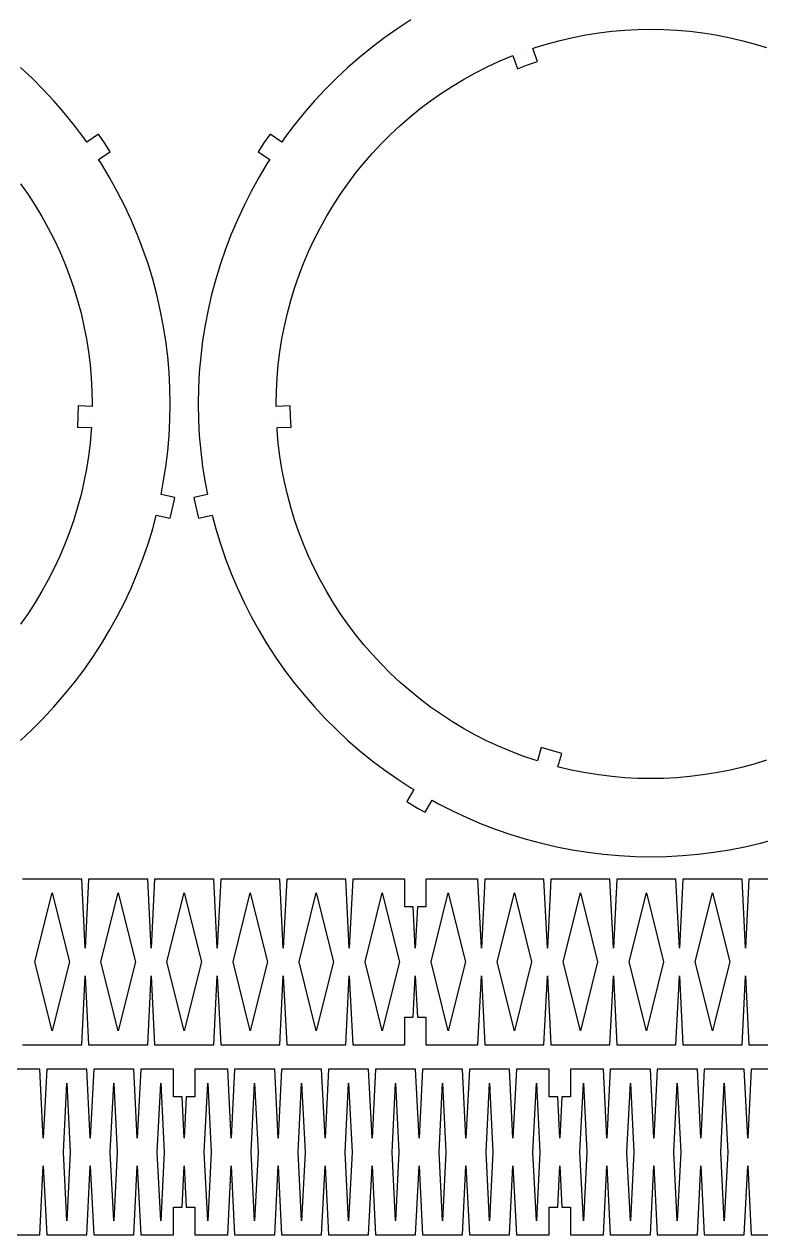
# Model space of a CAD drawing. Header units: metres. Extents: x -310 to 310, y -196 to 260.
# Drawn here: x -37.7 to 135.9, y -195.8 to 89.5 of the extents above; entities that cross this region are included whole.
import ezdxf

# ---------------------------------------------------------------- set-up
doc = ezdxf.new("R2010")
doc.units = ezdxf.units.M

msp = doc.modelspace()

# ---------------------------------------------------------------- linework, layer by layer
for p, q in [((50.3341, 88.4583), (47.2833, 86.3221)), ((53.4576, 90.4867), (50.3341, 88.4583)), ((47.2833, 86.3221), (44.3089, 84.0807)), ((85.6612, 84.8794), (88.6383, 85.6771)), ((88.6383, 85.6771), (91.6414, 86.3704)), ((91.6414, 86.3704), (94.6669, 86.9585)), ((94.6669, 86.9585), (97.711, 87.4407)), ((97.711, 87.4407), (100.77, 87.8163)), ((100.77, 87.8163), (103.841, 88.0849)), ((103.841, 88.0849), (106.918, 88.2462)), ((106.918, 88.2462), (110, 88.3)), ((110, 88.3), (113.082, 88.2462)), ((113.082, 88.2462), (116.159, 88.0849)), ((116.159, 88.0849), (119.23, 87.8163)), ((119.23, 87.8163), (122.289, 87.4407)), ((122.289, 87.4407), (125.333, 86.9585)), ((125.333, 86.9585), (128.359, 86.3704)), ((128.359, 86.3704), (131.362, 85.6771)), ((131.362, 85.6771), (134.339, 84.8794)), ((44.3089, 84.0807), (41.4146, 81.7369)), ((79.7996, 82.9749), (79.7996, 82.9749)), ((79.7996, 82.9749), (79.7996, 82.9749)), ((79.7996, 82.9749), (79.7996, 82.9749)), ((82.1638, 83.7889), (82.7138, 83.9783)), ((83.2924, 80.6879), (82.1638, 83.7889)), ((82.7138, 83.9783), (85.6612, 84.8794)), ((134.339, 84.8794), (137.286, 83.9783)), ((41.4146, 81.7369), (38.6038, 79.2936)), ((71.2918, 79.3635), (74.0852, 80.6661)), ((74.0852, 80.6661), (76.9222, 81.8703)), ((76.9222, 81.8703), (77.4653, 82.0788)), ((77.4653, 82.0788), (78.594, 78.9778)), ((80.9283, 79.8739), (83.2924, 80.6879)), ((-35.88, 76.7536), (-38.6038, 79.2936)), ((38.6038, 79.2936), (35.88, 76.7536)), ((65.85, 76.47), (68.5457, 77.9643)), ((68.5457, 77.9643), (71.2918, 79.3635)), ((78.594, 78.9778), (80.9283, 79.8739)), ((-33.2464, 74.12), (-35.88, 76.7536)), ((35.88, 76.7536), (33.2464, 74.12)), ((60.6233, 73.204), (63.2081, 74.8826)), ((63.2081, 74.8826), (65.85, 76.47)), ((-30.7064, 71.3962), (-33.2464, 74.12)), ((-28.2631, 68.5854), (-30.7064, 71.3962)), ((30.7064, 71.3962), (28.2631, 68.5854)), ((33.2464, 74.12), (30.7064, 71.3962)), ((55.6371, 69.5813), (58.0986, 71.4362)), ((58.0986, 71.4362), (60.6233, 73.204)), ((-25.9193, 65.6911), (-28.2631, 68.5854)), ((28.2631, 68.5854), (25.9193, 65.6911)), ((53.2419, 67.6417), (55.6371, 69.5813)), ((-23.6779, 62.7167), (-25.9193, 65.6911)), ((25.9193, 65.6911), (23.6779, 62.7167)), ((48.6617, 63.5177), (50.9158, 65.6197)), ((50.9158, 65.6197), (53.2419, 67.6417)), ((-20.24, 63.5594), (-22.9759, 61.7141)), ((-18.8059, 61.5112), (-20.24, 63.5594)), ((20.24, 63.5594), (18.8059, 61.5112)), ((22.9759, 61.7141), (20.24, 63.5594)), ((46.4823, 61.3383), (48.6617, 63.5177)), ((-22.9759, 61.7141), (-23.6779, 62.7167)), ((-17.4441, 59.4142), (-18.8059, 61.5112)), ((18.8059, 61.5112), (17.4441, 59.4142)), ((23.6779, 62.7167), (22.9759, 61.7141)), ((44.3803, 59.0842), (46.4823, 61.3383)), ((-20.1799, 57.5689), (-17.4441, 59.4142)), ((-19.5133, 56.5424), (-20.1799, 57.5689)), ((17.4441, 59.4142), (20.1799, 57.5689)), ((20.1799, 57.5689), (19.5133, 56.5424)), ((42.3583, 56.7581), (44.3803, 59.0842)), ((-17.5951, 53.35), (-19.5133, 56.5424)), ((19.5133, 56.5424), (17.5951, 53.35)), ((38.5638, 51.9014), (40.4187, 54.3629)), ((40.4187, 54.3629), (42.3583, 56.7581)), ((-38.5638, 51.9014), (-36.796, 49.3767)), ((-15.7895, 50.0926), (-17.5951, 53.35)), ((17.5951, 53.35), (15.7895, 50.0926)), ((36.796, 49.3767), (38.5638, 51.9014)), ((-36.796, 49.3767), (-35.1174, 46.7919)), ((-14.0987, 46.7742), (-15.7895, 50.0926)), ((15.7895, 50.0926), (14.0987, 46.7742)), ((35.1174, 46.7919), (36.796, 49.3767)), ((-35.1174, 46.7919), (-33.53, 44.15)), ((-12.5247, 43.3988), (-14.0987, 46.7742)), ((14.0987, 46.7742), (12.5247, 43.3988)), ((33.53, 44.15), (35.1174, 46.7919)), ((-33.53, 44.15), (-32.0357, 41.4543)), ((-11.0695, 39.9705), (-12.5247, 43.3988)), ((12.5247, 43.3988), (11.0695, 39.9705)), ((32.0357, 41.4543), (33.53, 44.15)), ((-32.0357, 41.4543), (-30.6365, 38.7082)), ((-9.7348, 36.4935), (-11.0695, 39.9705)), ((11.0695, 39.9705), (9.7348, 36.4935)), ((30.6365, 38.7082), (32.0357, 41.4543)), ((-30.6365, 38.7082), (-29.3339, 35.9148)), ((29.3339, 35.9148), (30.6365, 38.7082)), ((-29.3339, 35.9148), (-28.1297, 33.0778)), ((-8.5223, 32.9721), (-9.7348, 36.4935)), ((9.7348, 36.4935), (8.5223, 32.9721)), ((28.1297, 33.0778), (29.3339, 35.9148)), ((-28.1297, 33.0778), (-27.0251, 30.2004)), ((-7.4334, 29.4105), (-8.5223, 32.9721)), ((8.5223, 32.9721), (7.4334, 29.4105)), ((27.0251, 30.2004), (28.1297, 33.0778)), ((-27.0251, 30.2004), (-26.0217, 27.2862)), ((-6.4695, 25.8131), (-7.4334, 29.4105)), ((7.4334, 29.4105), (6.4695, 25.8131)), ((26.0217, 27.2862), (27.0251, 30.2004)), ((-26.0217, 27.2862), (-25.1206, 24.3388)), ((-5.6316, 22.1842), (-6.4695, 25.8131)), ((6.4695, 25.8131), (5.6316, 22.1842)), ((25.1206, 24.3388), (26.0217, 27.2862)), ((-25.1206, 24.3388), (-24.3229, 21.3617)), ((24.3229, 21.3617), (25.1206, 24.3388)), ((-24.3229, 21.3617), (-23.6296, 18.3586)), ((-4.921, 18.5283), (-5.6316, 22.1842)), ((5.6316, 22.1842), (4.921, 18.5283)), ((23.6296, 18.3586), (24.3229, 21.3617)), ((-23.6296, 18.3586), (-23.0415, 15.3331)), ((-4.3384, 14.8498), (-4.921, 18.5283)), ((4.921, 18.5283), (4.3384, 14.8498)), ((23.0415, 15.3331), (23.6296, 18.3586)), ((-23.0415, 15.3331), (-22.5593, 12.289)), ((-3.8845, 11.1532), (-4.3384, 14.8498)), ((4.3384, 14.8498), (3.8845, 11.1532)), ((22.5593, 12.289), (23.0415, 15.3331)), ((-22.5593, 12.289), (-22.1837, 9.2299)), ((22.1837, 9.2299), (22.5593, 12.289)), ((-22.1837, 9.2299), (-21.9151, 6.1595)), ((-3.5599, 7.443), (-3.8845, 11.1532)), ((3.8845, 11.1532), (3.5599, 7.443)), ((21.9151, 6.1595), (22.1837, 9.2299)), ((-21.9151, 6.1595), (-21.7538, 3.0816)), ((-3.365, 3.7238), (-3.5599, 7.443)), ((3.5599, 7.443), (3.365, 3.7238)), ((21.7538, 3.0816), (21.9151, 6.1595)), ((-21.7538, 3.0816), (-21.7, 0)), ((-3.3, 0), (-3.365, 3.7238)), ((3.365, 3.7238), (3.3, 0)), ((21.7, 0), (21.7538, 3.0816)), ((-21.7, 0), (-21.7102, -0.5816)), ((-3.365, -3.7238), (-3.3, 0)), ((3.3, 0), (3.365, -3.7238)), ((21.7102, -0.5816), (21.7, 0)), ((-25.0081, -0.4665), (-25.0518, -2.9665)), ((-21.7102, -0.5816), (-25.0081, -0.4665)), ((25.0081, -0.4665), (21.7102, -0.5816)), ((25.0518, -2.9665), (25.0081, -0.4665)), ((-25.0518, -2.9665), (-25.1826, -5.4634)), ((-25.1826, -5.4634), (-21.8847, -5.5786)), ((-21.8847, -5.5786), (-21.9151, -6.1595)), ((-21.7538, -3.0816), (-21.7538, -3.0816)), ((-21.7538, -3.0816), (-21.7538, -3.0816)), ((-21.7538, -3.0816), (-21.7538, -3.0816)), ((-3.5599, -7.443), (-3.365, -3.7238)), ((3.365, -3.7238), (3.5599, -7.443)), ((21.7538, -3.0816), (21.7538, -3.0816)), ((21.7538, -3.0816), (21.7538, -3.0816)), ((21.7538, -3.0816), (21.7538, -3.0816)), ((21.8847, -5.5786), (25.1826, -5.4634)), ((21.9151, -6.1595), (21.8847, -5.5786)), ((25.1826, -5.4634), (25.0518, -2.9665)), ((-21.9151, -6.1595), (-22.1837, -9.2299)), ((-3.8845, -11.1532), (-3.5599, -7.443)), ((3.5599, -7.443), (3.8845, -11.1532)), ((22.1837, -9.2299), (21.9151, -6.1595)), ((-22.1837, -9.2299), (-22.5593, -12.289)), ((-4.3384, -14.8498), (-3.8845, -11.1532)), ((3.8845, -11.1532), (4.3384, -14.8498)), ((22.5593, -12.289), (22.1837, -9.2299)), ((-22.5593, -12.289), (-23.0415, -15.3331)), ((23.0415, -15.3331), (22.5593, -12.289)), ((-23.0415, -15.3331), (-23.6296, -18.3586)), ((-4.921, -18.5283), (-4.3384, -14.8498)), ((4.3384, -14.8498), (4.921, -18.5283)), ((23.6296, -18.3586), (23.0415, -15.3331)), ((-23.6296, -18.3586), (-24.3229, -21.3617)), ((-5.466, -21.3319), (-4.921, -18.5283)), ((4.921, -18.5283), (5.466, -21.3319)), ((24.3229, -21.3617), (23.6296, -18.3586)), ((-24.3229, -21.3617), (-25.1206, -24.3388)), ((-2.2477, -22.0676), (-5.466, -21.3319)), ((-2.4038, -22.8703), (-2.2477, -22.0676)), ((5.466, -21.3319), (2.2477, -22.0676)), ((2.2477, -22.0676), (2.4038, -22.8703)), ((25.1206, -24.3388), (24.3229, -21.3617)), ((-25.1206, -24.3388), (-26.0217, -27.2862)), ((-3.2675, -26.6114), (-2.4038, -22.8703)), ((2.4038, -22.8703), (3.2675, -26.6114)), ((26.0217, -27.2862), (25.1206, -24.3388)), ((-26.0217, -27.2862), (-27.0251, -30.2004)), ((-7.4334, -29.4105), (-6.5751, -26.2073)), ((-6.5751, -26.2073), (-3.3563, -26.9431)), ((-3.3563, -26.9431), (-3.2675, -26.6114)), ((3.2675, -26.6114), (3.3563, -26.9431)), ((3.3563, -26.9431), (6.5751, -26.2073)), ((6.5751, -26.2073), (7.4334, -29.4105)), ((27.0251, -30.2004), (26.0217, -27.2862)), ((-27.0251, -30.2004), (-28.1297, -33.0778)), ((-8.5223, -32.9721), (-7.4334, -29.4105)), ((7.4334, -29.4105), (8.5223, -32.9721)), ((28.1297, -33.0778), (27.0251, -30.2004)), ((-28.1297, -33.0778), (-29.3339, -35.9148)), ((-9.7348, -36.4935), (-8.5223, -32.9721)), ((8.5223, -32.9721), (9.7348, -36.4935)), ((29.3339, -35.9148), (28.1297, -33.0778)), ((-29.3339, -35.9148), (-30.6365, -38.7082)), ((-11.0695, -39.9705), (-9.7348, -36.4935)), ((9.7348, -36.4935), (11.0695, -39.9705)), ((30.6365, -38.7082), (29.3339, -35.9148)), ((-30.6365, -38.7082), (-32.0357, -41.4543)), ((32.0357, -41.4543), (30.6365, -38.7082)), ((-32.0357, -41.4543), (-33.53, -44.15)), ((-12.5247, -43.3988), (-11.0695, -39.9705)), ((11.0695, -39.9705), (12.5247, -43.3988)), ((33.53, -44.15), (32.0357, -41.4543)), ((-33.53, -44.15), (-35.1174, -46.7919)), ((-14.0987, -46.7742), (-12.5247, -43.3988)), ((12.5247, -43.3988), (14.0987, -46.7742)), ((35.1174, -46.7919), (33.53, -44.15)), ((-35.1174, -46.7919), (-36.796, -49.3767)), ((-15.7895, -50.0926), (-14.0987, -46.7742)), ((14.0987, -46.7742), (15.7895, -50.0926)), ((36.796, -49.3767), (35.1174, -46.7919)), ((-36.796, -49.3767), (-38.5638, -51.9014)), ((-17.5951, -53.35), (-15.7895, -50.0926)), ((15.7895, -50.0926), (17.5951, -53.35)), ((38.5638, -51.9014), (36.796, -49.3767)), ((-19.5133, -56.5424), (-17.5951, -53.35)), ((17.5951, -53.35), (19.5133, -56.5424)), ((40.4187, -54.3629), (38.5638, -51.9014)), ((-21.5417, -59.6659), (-19.5133, -56.5424)), ((19.5133, -56.5424), (21.5417, -59.6659)), ((42.3583, -56.7581), (40.4187, -54.3629)), ((44.3803, -59.0842), (42.3583, -56.7581)), ((-23.6779, -62.7167), (-21.5417, -59.6659)), ((21.5417, -59.6659), (23.6779, -62.7167)), ((46.4823, -61.3383), (44.3803, -59.0842)), ((-25.9193, -65.6911), (-23.6779, -62.7167)), ((23.6779, -62.7167), (25.9193, -65.6911)), ((48.6617, -63.5177), (46.4823, -61.3383)), ((50.9158, -65.6197), (48.6617, -63.5177)), ((-28.2631, -68.5854), (-25.9193, -65.6911)), ((25.9193, -65.6911), (28.2631, -68.5854)), ((53.2419, -67.6417), (50.9158, -65.6197)), ((55.6371, -69.5813), (53.2419, -67.6417)), ((-30.7064, -71.3962), (-28.2631, -68.5854)), ((28.2631, -68.5854), (30.7064, -71.3962)), ((58.0986, -71.4362), (55.6371, -69.5813)), ((-35.88, -76.7536), (-33.2464, -74.12)), ((-33.2464, -74.12), (-30.7064, -71.3962)), ((30.7064, -71.3962), (33.2464, -74.12)), ((33.2464, -74.12), (35.88, -76.7536)), ((60.6233, -73.204), (58.0986, -71.4362)), ((63.2081, -74.8826), (60.6233, -73.204)), ((-38.6038, -79.2936), (-35.88, -76.7536)), ((35.88, -76.7536), (38.6038, -79.2936)), ((65.85, -76.47), (63.2081, -74.8826)), ((68.5457, -77.9643), (65.85, -76.47)), ((38.6038, -79.2936), (41.4146, -81.7369)), ((71.2918, -79.3635), (68.5457, -77.9643)), ((74.0852, -80.6661), (71.2918, -79.3635)), ((41.4146, -81.7369), (44.3089, -84.0807)), ((76.9222, -81.8703), (74.0852, -80.6661)), ((79.7996, -82.9749), (76.9222, -81.8703)), ((84.1797, -80.9762), (83.2701, -84.1484)), ((86.5708, -81.7072), (84.1797, -80.9762)), ((88.986, -82.3544), (86.5708, -81.7072)), ((88.0764, -85.5266), (88.986, -82.3544)), ((44.3089, -84.0807), (47.2833, -86.3221)), ((82.7138, -83.9783), (79.7996, -82.9749)), ((83.2701, -84.1484), (82.7138, -83.9783)), ((88.6383, -85.6771), (88.0764, -85.5266)), ((134.339, -84.8794), (131.362, -85.6771)), ((137.286, -83.9783), (134.339, -84.8794)), ((47.2833, -86.3221), (50.3341, -88.4583)), ((91.6414, -86.3704), (88.6383, -85.6771)), ((94.6669, -86.9585), (91.6414, -86.3704)), ((97.711, -87.4407), (94.6669, -86.9585)), ((100.77, -87.8163), (97.711, -87.4407)), ((103.841, -88.0849), (100.77, -87.8163)), ((106.918, -88.2462), (103.841, -88.0849)), ((110, -88.3), (106.918, -88.2462)), ((113.082, -88.2462), (110, -88.3)), ((116.159, -88.0849), (113.082, -88.2462)), ((119.23, -87.8163), (116.159, -88.0849)), ((122.289, -87.4407), (119.23, -87.8163)), ((125.333, -86.9585), (122.289, -87.4407)), ((128.359, -86.3704), (125.333, -86.9585)), ((131.362, -85.6771), (128.359, -86.3704)), ((50.3341, -88.4583), (53.4576, -90.4867)), ((54.1126, -90.8803), (52.4504, -93.7308)), ((53.4576, -90.4867), (54.1126, -90.8803)), ((52.4504, -93.7308), (55, -95.2628)), ((56.7722, -96.2451), (58.4346, -93.3942)), ((58.4346, -93.3942), (59.9074, -94.2105)), ((55, -95.2628), (56.7722, -96.2451)), ((59.9074, -94.2105), (63.2258, -95.9013)), ((63.2258, -95.9013), (66.6012, -97.4753)), ((66.6012, -97.4753), (70.0295, -98.9305)), ((70.0295, -98.9305), (73.5065, -100.265)), ((73.5065, -100.265), (77.0279, -101.478)), ((77.0279, -101.478), (80.5895, -102.567)), ((80.5895, -102.567), (84.1869, -103.531)), ((84.1869, -103.531), (87.8158, -104.368)), ((87.8158, -104.368), (91.4717, -105.079)), ((91.4717, -105.079), (95.1502, -105.662)), ((124.85, -105.662), (128.528, -105.079)), ((128.528, -105.079), (132.184, -104.368)), ((132.184, -104.368), (135.813, -103.531)), ((135.813, -103.531), (138.127, -102.91)), ((95.1502, -105.662), (98.8468, -106.115)), ((98.8468, -106.115), (102.557, -106.44)), ((102.557, -106.44), (106.276, -106.635)), ((106.276, -106.635), (110, -106.7)), ((110, -106.7), (113.724, -106.635)), ((113.724, -106.635), (117.443, -106.44)), ((117.443, -106.44), (121.153, -106.115)), ((121.153, -106.115), (124.85, -105.662)), ((-24.1613, -112), (-38.1021, -112)), ((-23.3488, -128.25), (-24.1613, -112)), ((-22.5363, -112), (-23.3488, -128.25)), ((-8.5954, -112), (-22.5363, -112)), ((-7.7829, -128.25), (-8.5954, -112)), ((-6.9704, -112), (-7.7829, -128.25)), ((6.9704, -112), (-6.9704, -112)), ((7.7829, -128.25), (6.9704, -112)), ((8.5954, -112), (7.7829, -128.25)), ((22.5363, -112), (8.5954, -112)), ((23.3488, -128.25), (22.5363, -112)), ((24.1613, -112), (23.3488, -128.25)), ((38.1021, -112), (24.1613, -112)), ((38.9146, -128.25), (38.1021, -112)), ((39.7271, -112), (38.9146, -128.25)), ((51.9805, -112), (39.7271, -112)), ((51.9805, -118.5), (51.9805, -112)), ((69.2338, -112), (56.9805, -112)), ((56.9805, -112), (56.9805, -118.5)), ((70.0463, -128.25), (69.2338, -112)), ((70.8588, -112), (70.0463, -128.25)), ((84.7997, -112), (70.8588, -112)), ((85.6122, -128.25), (84.7997, -112)), ((86.4247, -112), (85.6122, -128.25)), ((100.366, -112), (86.4247, -112)), ((101.178, -128.25), (100.366, -112)), ((101.991, -112), (101.178, -128.25)), ((115.931, -112), (101.991, -112)), ((116.744, -128.25), (115.931, -112)), ((117.556, -112), (116.744, -128.25)), ((131.497, -112), (117.556, -112)), ((132.31, -128.25), (131.497, -112)), ((133.122, -112), (132.31, -128.25)), ((147.063, -112), (133.122, -112)), ((-35.1942, -131.5), (-31.1317, -115.25)), ((-31.1317, -115.25), (-27.0692, -131.5)), ((-19.6284, -131.5), (-15.5659, -115.25)), ((-15.5659, -115.25), (-11.5034, -131.5)), ((-4.0625, -131.5), (0, -115.25)), ((0, -115.25), (4.0625, -131.5)), ((11.5034, -131.5), (15.5659, -115.25)), ((15.5659, -115.25), (19.6284, -131.5)), ((27.0692, -131.5), (31.1317, -115.25)), ((31.1317, -115.25), (35.1942, -131.5)), ((42.6351, -131.5), (46.6976, -115.25)), ((46.6976, -115.25), (50.7601, -131.5)), ((58.2009, -131.5), (62.2634, -115.25)), ((62.2634, -115.25), (66.3259, -131.5)), ((73.7668, -131.5), (77.8293, -115.25)), ((77.8293, -115.25), (81.8918, -131.5)), ((89.3326, -131.5), (93.3951, -115.25)), ((93.3951, -115.25), (97.4576, -131.5)), ((104.898, -131.5), (108.961, -115.25)), ((108.961, -115.25), (113.023, -131.5)), ((120.464, -131.5), (124.527, -115.25)), ((124.527, -115.25), (128.589, -131.5)), ((53.993, -118.5), (51.9805, -118.5)), ((54.4805, -128.25), (53.993, -118.5)), ((54.968, -118.5), (54.4805, -128.25)), ((56.9805, -118.5), (54.968, -118.5)), ((-31.1317, -147.75), (-35.1942, -131.5)), ((-27.0692, -131.5), (-31.1317, -147.75)), ((-15.5659, -147.75), (-19.6284, -131.5)), ((-11.5034, -131.5), (-15.5659, -147.75)), ((0, -147.75), (-4.0625, -131.5)), ((4.0625, -131.5), (0, -147.75)), ((15.5659, -147.75), (11.5034, -131.5)), ((19.6284, -131.5), (15.5659, -147.75)), ((31.1317, -147.75), (27.0692, -131.5)), ((35.1942, -131.5), (31.1317, -147.75)), ((46.6976, -147.75), (42.6351, -131.5)), ((50.7601, -131.5), (46.6976, -147.75)), ((62.2634, -147.75), (58.2009, -131.5)), ((66.3259, -131.5), (62.2634, -147.75)), ((77.8293, -147.75), (73.7668, -131.5)), ((81.8918, -131.5), (77.8293, -147.75)), ((93.3951, -147.75), (89.3326, -131.5)), ((97.4576, -131.5), (93.3951, -147.75)), ((108.961, -147.75), (104.898, -131.5)), ((113.023, -131.5), (108.961, -147.75)), ((124.527, -147.75), (120.464, -131.5)), ((128.589, -131.5), (124.527, -147.75)), ((-24.1613, -151), (-23.3488, -134.75)), ((-23.3488, -134.75), (-22.5363, -151)), ((-8.5954, -151), (-7.7829, -134.75)), ((-7.7829, -134.75), (-6.9704, -151)), ((6.9704, -151), (7.7829, -134.75)), ((7.7829, -134.75), (8.5954, -151)), ((22.5363, -151), (23.3488, -134.75)), ((23.3488, -134.75), (24.1613, -151)), ((38.1021, -151), (38.9146, -134.75)), ((38.9146, -134.75), (39.7271, -151)), ((53.993, -144.5), (54.4805, -134.75)), ((54.4805, -134.75), (54.968, -144.5)), ((69.2338, -151), (70.0463, -134.75)), ((70.0463, -134.75), (70.8588, -151)), ((84.7997, -151), (85.6122, -134.75)), ((85.6122, -134.75), (86.4247, -151)), ((100.366, -151), (101.178, -134.75)), ((101.178, -134.75), (101.991, -151)), ((115.931, -151), (116.744, -134.75)), ((116.744, -134.75), (117.556, -151)), ((131.497, -151), (132.31, -134.75)), ((132.31, -134.75), (133.122, -151)), ((51.9805, -151), (51.9805, -144.5)), ((51.9805, -144.5), (53.993, -144.5)), ((54.968, -144.5), (56.9805, -144.5)), ((56.9805, -144.5), (56.9805, -151)), ((-38.1021, -151), (-24.1613, -151)), ((-22.5363, -151), (-8.5954, -151)), ((-6.9704, -151), (6.9704, -151)), ((8.5954, -151), (22.5363, -151)), ((24.1613, -151), (38.1021, -151)), ((39.7271, -151), (51.9805, -151)), ((56.9805, -151), (69.2338, -151)), ((70.8588, -151), (84.7997, -151)), ((86.4247, -151), (100.366, -151)), ((101.991, -151), (115.931, -151)), ((117.556, -151), (131.497, -151)), ((133.122, -151), (147.063, -151)), ((-34.0254, -156.8), (-43.4714, -156.8)), ((-33.2129, -173.05), (-34.0254, -156.8)), ((-32.4004, -156.8), (-33.2129, -173.05)), ((-22.9544, -156.8), (-32.4004, -156.8)), ((-22.1419, -173.05), (-22.9544, -156.8)), ((-21.3294, -156.8), (-22.1419, -173.05)), ((-11.8835, -156.8), (-21.3294, -156.8)), ((-11.071, -173.05), (-11.8835, -156.8)), ((-10.2585, -156.8), (-11.071, -173.05)), ((-2.5, -156.8), (-10.2585, -156.8)), ((-2.5, -163.3), (-2.5, -156.8)), ((10.2585, -156.8), (2.5, -156.8)), ((2.5, -156.8), (2.5, -163.3)), ((11.071, -173.05), (10.2585, -156.8)), ((11.8835, -156.8), (11.071, -173.05)), ((21.3294, -156.8), (11.8835, -156.8)), ((22.1419, -173.05), (21.3294, -156.8)), ((22.9544, -156.8), (22.1419, -173.05)), ((32.4004, -156.8), (22.9544, -156.8)), ((33.2129, -173.05), (32.4004, -156.8)), ((34.0254, -156.8), (33.2129, -173.05)), ((43.4714, -156.8), (34.0254, -156.8)), ((44.2839, -173.05), (43.4714, -156.8)), ((45.0964, -156.8), (44.2839, -173.05)), ((54.5423, -156.8), (45.0964, -156.8)), ((55.3548, -173.05), (54.5423, -156.8)), ((56.1673, -156.8), (55.3548, -173.05)), ((65.6133, -156.8), (56.1673, -156.8)), ((66.4258, -173.05), (65.6133, -156.8)), ((67.2383, -156.8), (66.4258, -173.05)), ((76.6843, -156.8), (67.2383, -156.8)), ((77.4968, -173.05), (76.6843, -156.8)), ((78.3093, -156.8), (77.4968, -173.05)), ((86.0678, -156.8), (78.3093, -156.8)), ((86.0678, -163.3), (86.0678, -156.8)), ((98.8262, -156.8), (91.0678, -156.8)), ((91.0678, -156.8), (91.0678, -163.3)), ((99.6387, -173.05), (98.8262, -156.8)), ((100.451, -156.8), (99.6387, -173.05)), ((109.897, -156.8), (100.451, -156.8)), ((110.71, -173.05), (109.897, -156.8)), ((111.522, -156.8), (110.71, -173.05)), ((120.968, -156.8), (111.522, -156.8)), ((121.781, -173.05), (120.968, -156.8)), ((122.593, -156.8), (121.781, -173.05)), ((132.039, -156.8), (122.593, -156.8)), ((132.852, -173.05), (132.039, -156.8)), ((133.664, -156.8), (132.852, -173.05)), ((143.11, -156.8), (133.664, -156.8)), ((-28.4899, -176.3), (-27.6774, -160.05)), ((-27.6774, -160.05), (-26.8649, -176.3)), ((-17.419, -176.3), (-16.6065, -160.05)), ((-16.6065, -160.05), (-15.794, -176.3)), ((-6.348, -176.3), (-5.5355, -160.05)), ((-5.5355, -160.05), (-4.723, -176.3)), ((4.723, -176.3), (5.5355, -160.05)), ((5.5355, -160.05), (6.348, -176.3)), ((15.794, -176.3), (16.6065, -160.05)), ((16.6065, -160.05), (17.419, -176.3)), ((26.8649, -176.3), (27.6774, -160.05)), ((27.6774, -160.05), (28.4899, -176.3)), ((37.9359, -176.3), (38.7484, -160.05)), ((38.7484, -160.05), (39.5609, -176.3)), ((49.0069, -176.3), (49.8194, -160.05)), ((49.8194, -160.05), (50.6319, -176.3)), ((60.0778, -176.3), (60.8903, -160.05)), ((60.8903, -160.05), (61.7028, -176.3)), ((71.1488, -176.3), (71.9613, -160.05)), ((71.9613, -160.05), (72.7738, -176.3)), ((82.2198, -176.3), (83.0323, -160.05)), ((83.0323, -160.05), (83.8448, -176.3)), ((93.2907, -176.3), (94.1032, -160.05)), ((94.1032, -160.05), (94.9157, -176.3)), ((104.362, -176.3), (105.174, -160.05)), ((105.174, -160.05), (105.987, -176.3)), ((115.433, -176.3), (116.245, -160.05)), ((116.245, -160.05), (117.058, -176.3)), ((126.504, -176.3), (127.316, -160.05)), ((127.316, -160.05), (128.129, -176.3)), ((-0.4875, -163.3), (-2.5, -163.3)), ((0, -173.05), (-0.4875, -163.3)), ((0.4875, -163.3), (0, -173.05)), ((2.5, -163.3), (0.4875, -163.3)), ((88.0803, -163.3), (86.0678, -163.3)), ((88.5678, -173.05), (88.0803, -163.3)), ((89.0553, -163.3), (88.5678, -173.05)), ((91.0678, -163.3), (89.0553, -163.3)), ((-27.6774, -192.55), (-28.4899, -176.3)), ((-26.8649, -176.3), (-27.6774, -192.55)), ((-16.6065, -192.55), (-17.419, -176.3)), ((-15.794, -176.3), (-16.6065, -192.55)), ((-5.5355, -192.55), (-6.348, -176.3)), ((-4.723, -176.3), (-5.5355, -192.55)), ((5.5355, -192.55), (4.723, -176.3)), ((6.348, -176.3), (5.5355, -192.55)), ((16.6065, -192.55), (15.794, -176.3)), ((17.419, -176.3), (16.6065, -192.55)), ((27.6774, -192.55), (26.8649, -176.3)), ((28.4899, -176.3), (27.6774, -192.55)), ((38.7484, -192.55), (37.9359, -176.3)), ((39.5609, -176.3), (38.7484, -192.55)), ((49.8194, -192.55), (49.0069, -176.3)), ((50.6319, -176.3), (49.8194, -192.55)), ((60.8903, -192.55), (60.0778, -176.3)), ((61.7028, -176.3), (60.8903, -192.55)), ((71.9613, -192.55), (71.1488, -176.3)), ((72.7738, -176.3), (71.9613, -192.55)), ((83.0323, -192.55), (82.2198, -176.3)), ((83.8448, -176.3), (83.0323, -192.55)), ((94.1032, -192.55), (93.2907, -176.3)), ((94.9157, -176.3), (94.1032, -192.55)), ((105.174, -192.55), (104.362, -176.3)), ((105.987, -176.3), (105.174, -192.55)), ((116.245, -192.55), (115.433, -176.3)), ((117.058, -176.3), (116.245, -192.55)), ((127.316, -192.55), (126.504, -176.3)), ((128.129, -176.3), (127.316, -192.55)), ((-34.0254, -195.8), (-33.2129, -179.55)), ((-33.2129, -179.55), (-32.4004, -195.8)), ((-22.9544, -195.8), (-22.1419, -179.55)), ((-22.1419, -179.55), (-21.3294, -195.8)), ((-11.8835, -195.8), (-11.071, -179.55)), ((-11.071, -179.55), (-10.2585, -195.8)), ((-0.4875, -189.3), (0, -179.55)), ((0, -179.55), (0.4875, -189.3)), ((10.2585, -195.8), (11.071, -179.55)), ((11.071, -179.55), (11.8835, -195.8)), ((21.3294, -195.8), (22.1419, -179.55)), ((22.1419, -179.55), (22.9544, -195.8)), ((32.4004, -195.8), (33.2129, -179.55)), ((33.2129, -179.55), (34.0254, -195.8)), ((43.4714, -195.8), (44.2839, -179.55)), ((44.2839, -179.55), (45.0964, -195.8)), ((54.5423, -195.8), (55.3548, -179.55)), ((55.3548, -179.55), (56.1673, -195.8)), ((65.6133, -195.8), (66.4258, -179.55)), ((66.4258, -179.55), (67.2383, -195.8)), ((76.6843, -195.8), (77.4968, -179.55)), ((77.4968, -179.55), (78.3093, -195.8)), ((88.0803, -189.3), (88.5678, -179.55)), ((88.5678, -179.55), (89.0553, -189.3)), ((98.8262, -195.8), (99.6387, -179.55)), ((99.6387, -179.55), (100.451, -195.8)), ((109.897, -195.8), (110.71, -179.55)), ((110.71, -179.55), (111.522, -195.8)), ((120.968, -195.8), (121.781, -179.55)), ((121.781, -179.55), (122.593, -195.8)), ((132.039, -195.8), (132.852, -179.55)), ((132.852, -179.55), (133.664, -195.8)), ((-2.5, -195.8), (-2.5, -189.3)), ((-2.5, -189.3), (-0.4875, -189.3)), ((0.4875, -189.3), (2.5, -189.3)), ((2.5, -189.3), (2.5, -195.8)), ((86.0678, -195.8), (86.0678, -189.3)), ((86.0678, -189.3), (88.0803, -189.3)), ((89.0553, -189.3), (91.0678, -189.3)), ((91.0678, -189.3), (91.0678, -195.8)), ((-43.4714, -195.8), (-34.0254, -195.8)), ((-32.4004, -195.8), (-22.9544, -195.8)), ((-21.3294, -195.8), (-11.8835, -195.8)), ((-10.2585, -195.8), (-2.5, -195.8)), ((2.5, -195.8), (10.2585, -195.8)), ((11.8835, -195.8), (21.3294, -195.8)), ((22.9544, -195.8), (32.4004, -195.8)), ((34.0254, -195.8), (43.4714, -195.8)), ((45.0964, -195.8), (54.5423, -195.8)), ((56.1673, -195.8), (65.6133, -195.8)), ((67.2383, -195.8), (76.6843, -195.8)), ((78.3093, -195.8), (86.0678, -195.8)), ((91.0678, -195.8), (98.8262, -195.8)), ((100.451, -195.8), (109.897, -195.8)), ((111.522, -195.8), (120.968, -195.8)), ((122.593, -195.8), (132.039, -195.8)), ((133.664, -195.8), (143.11, -195.8))]:
    msp.add_line(p, q)

doc.saveas('drawing.dxf')
